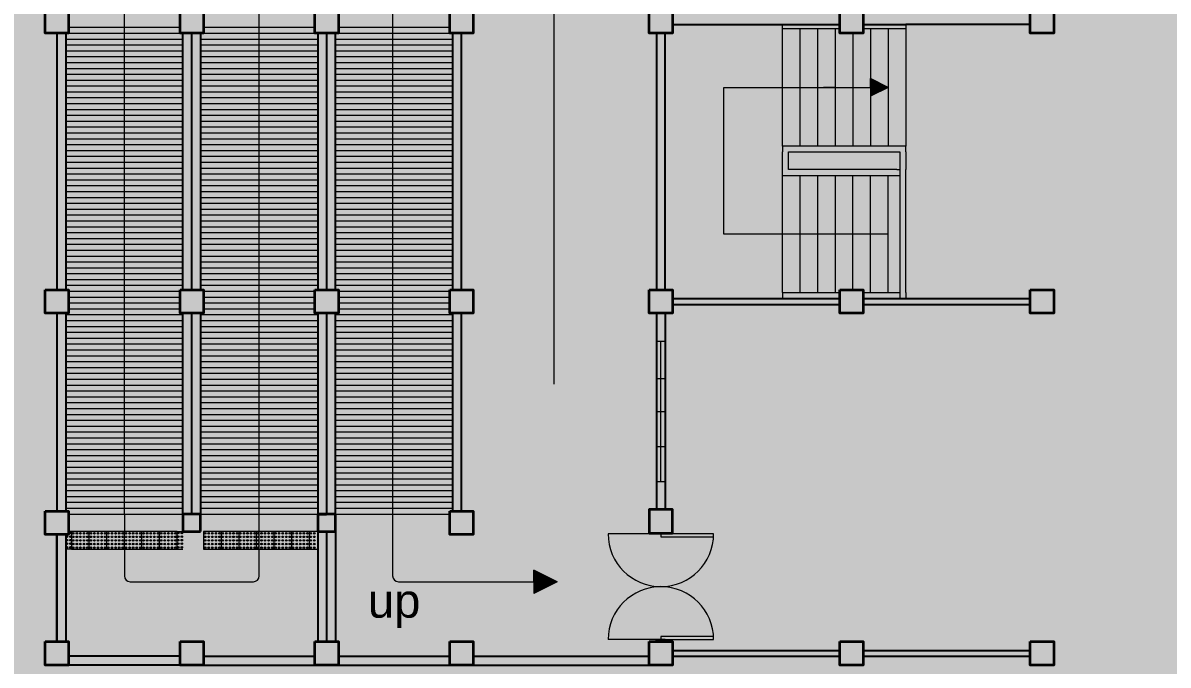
# Model space of a CAD drawing. Header units: millimetres. Extents: x -60 to 576, y -39 to 287.
# Drawn here: x 338.74 to 358.27, y 112.11 to 123.06 of the extents above; entities that cross this region are included whole.
import ezdxf

# ---------------------------------------------------------------- set-up
doc = ezdxf.new("R2010")
doc.units = ezdxf.units.MM
doc.header["$MEASUREMENT"] = 0
doc.layers.add('M-AC-TEXT', color=7, linetype='Continuous')
doc.styles.add('ar-dim-axis', font='romans.shx', dxfattribs={"width": 0.8})
doc.styles.add('OIP FONT', font='GOTHIC.TTF', dxfattribs={"height": 150})
doc.styles.add('SWISSLT175', font='swissl.ttf', dxfattribs={"height": 0.175})
doc.dimstyles.new('ar-dim-axis', dxfattribs={"dimtxt": 350, "dimasz": 250, "dimexe": 75, "dimexo": 75, "dimgap": 200, "dimtad": 1, "dimdec": 0, "dimzin": 12, "dimdsep": 46, "dimtxsty": 'ar-dim-axis', "dimblk": 'ARCHTICK', "dimcen": 120, "dimclrd": 11, "dimclre": 8, "dimclrt": 4, "dimadec": 0, "dimazin": 3, "dimtm": 1, "dimtfac": 1, "dimtdec": 0, "dimtix": 1, "dimtmove": 2, "dimatfit": 3, "dimldrblk": 'ARCHTICK', "dimfxl": 1, "dimtolj": 1, "dimtzin": 0, "dimarcsym": 1})

# ---------------------------------------------------------------- blocks, each defined once
blk = doc.blocks.new('_ARCHTICK')
at = {"color": 0, "linetype": 'ByBlock', "const_width": 0.15}
blk.add_lwpolyline([(-0.5, -0.5), (0.5, 0.5)], dxfattribs=at)

msp = doc.modelspace()

# ---------------------------------------------------------------- linework, layer by layer
at = {"color": 8, "lineweight": 9}
for p, q in [((340.473, 114.688), (340.473, 127.588)), ((342.773, 113.634), (342.773, 127.588)), ((345.048, 127.588), (345.048, 113.634)), ((347.803, 116.901), (347.803, 124.219)), ((339.473, 122.888), (341.473, 122.888)), ((339.523, 122.988), (341.423, 122.988)), ((341.773, 122.888), (343.773, 122.888)), ((341.823, 122.988), (343.723, 122.988)), ((344.073, 122.888), (346.073, 122.888)), ((344.123, 122.988), (346.023, 122.988)), ((339.473, 122.788), (341.473, 122.788)), ((339.473, 122.688), (341.473, 122.688)), ((341.773, 122.788), (343.773, 122.788)), ((341.773, 122.688), (343.773, 122.688)), ((344.073, 122.788), (346.073, 122.788)), ((344.073, 122.688), (346.073, 122.688)), ((339.473, 122.588), (341.473, 122.588)), ((339.473, 122.488), (341.473, 122.488)), ((341.773, 122.588), (343.773, 122.588)), ((341.773, 122.488), (343.773, 122.488)), ((344.073, 122.588), (346.073, 122.588)), ((344.073, 122.488), (346.073, 122.488)), ((339.473, 122.388), (341.473, 122.388)), ((339.473, 122.288), (341.473, 122.288)), ((341.773, 122.388), (343.773, 122.388)), ((341.773, 122.288), (343.773, 122.288)), ((344.073, 122.388), (346.073, 122.388)), ((344.073, 122.288), (346.073, 122.288)), ((339.473, 122.188), (341.473, 122.188)), ((339.473, 122.088), (341.473, 122.088)), ((341.773, 122.188), (343.773, 122.188)), ((341.773, 122.088), (343.773, 122.088)), ((344.073, 122.188), (346.073, 122.188)), ((344.073, 122.088), (346.073, 122.088)), ((339.473, 121.988), (341.473, 121.988)), ((339.473, 121.888), (341.473, 121.888)), ((341.773, 121.988), (343.773, 121.988)), ((341.773, 121.888), (343.773, 121.888)), ((344.073, 121.988), (346.073, 121.988)), ((344.073, 121.888), (346.073, 121.888)), ((339.473, 121.788), (341.473, 121.788)), ((339.473, 121.688), (341.473, 121.688)), ((341.773, 121.788), (343.773, 121.788)), ((341.773, 121.688), (343.773, 121.688)), ((344.073, 121.788), (346.073, 121.788)), ((344.073, 121.688), (346.073, 121.688)), ((339.473, 121.588), (341.473, 121.588)), ((339.473, 121.488), (341.473, 121.488)), ((341.773, 121.588), (343.773, 121.588)), ((341.773, 121.488), (343.773, 121.488)), ((344.073, 121.588), (346.073, 121.588)), ((344.073, 121.488), (346.073, 121.488)), ((339.473, 121.388), (341.473, 121.388)), ((339.473, 121.288), (341.473, 121.288)), ((341.773, 121.388), (343.773, 121.388)), ((341.773, 121.288), (343.773, 121.288)), ((344.073, 121.388), (346.073, 121.388)), ((344.073, 121.288), (346.073, 121.288)), ((339.473, 121.188), (341.473, 121.188)), ((339.473, 121.088), (341.473, 121.088)), ((341.773, 121.188), (343.773, 121.188)), ((341.773, 121.088), (343.773, 121.088)), ((344.073, 121.188), (346.073, 121.188)), ((344.073, 121.088), (346.073, 121.088)), ((339.473, 120.988), (341.473, 120.988)), ((341.773, 120.988), (343.773, 120.988)), ((344.073, 120.988), (346.073, 120.988)), ((339.473, 120.888), (341.473, 120.888)), ((339.473, 120.788), (341.473, 120.788)), ((341.473, 120.838), (341.473, 120.538)), ((341.773, 120.888), (343.773, 120.888)), ((341.773, 120.538), (341.773, 120.838)), ((341.773, 120.788), (343.773, 120.788)), ((343.773, 120.838), (343.773, 120.538)), ((344.073, 120.888), (346.073, 120.888)), ((344.073, 120.538), (344.073, 120.838)), ((344.073, 120.788), (346.073, 120.788)), ((346.073, 120.838), (346.073, 120.538)), ((339.473, 120.688), (341.473, 120.688)), ((339.473, 120.588), (341.473, 120.588)), ((341.773, 120.688), (343.773, 120.688)), ((341.773, 120.588), (343.773, 120.588)), ((344.073, 120.688), (346.073, 120.688)), ((344.073, 120.588), (346.073, 120.588)), ((339.473, 120.488), (341.473, 120.488)), ((339.473, 120.388), (341.473, 120.388)), ((341.773, 120.488), (343.773, 120.488)), ((341.773, 120.388), (343.773, 120.388)), ((344.073, 120.488), (346.073, 120.488)), ((344.073, 120.388), (346.073, 120.388)), ((339.473, 120.288), (341.473, 120.288)), ((339.473, 120.188), (341.473, 120.188)), ((341.773, 120.288), (343.773, 120.288)), ((341.773, 120.188), (343.773, 120.188)), ((344.073, 120.288), (346.073, 120.288)), ((344.073, 120.188), (346.073, 120.188)), ((339.473, 120.088), (341.473, 120.088)), ((339.473, 119.988), (341.473, 119.988)), ((341.773, 120.088), (343.773, 120.088)), ((341.773, 119.988), (343.773, 119.988)), ((344.073, 120.088), (346.073, 120.088)), ((344.073, 119.988), (346.073, 119.988)), ((339.473, 119.888), (341.473, 119.888)), ((339.473, 119.788), (341.473, 119.788)), ((341.773, 119.888), (343.773, 119.888)), ((341.773, 119.788), (343.773, 119.788)), ((344.073, 119.888), (346.073, 119.888)), ((344.073, 119.788), (346.073, 119.788)), ((339.473, 119.688), (341.473, 119.688)), ((339.473, 119.588), (341.473, 119.588)), ((341.773, 119.688), (343.773, 119.688)), ((341.773, 119.588), (343.773, 119.588)), ((344.073, 119.688), (346.073, 119.688)), ((344.073, 119.588), (346.073, 119.588)), ((339.473, 119.488), (341.473, 119.488)), ((339.473, 119.388), (341.473, 119.388)), ((341.773, 119.488), (343.773, 119.488)), ((341.773, 119.388), (343.773, 119.388)), ((344.073, 119.488), (346.073, 119.488)), ((344.073, 119.388), (346.073, 119.388)), ((339.473, 119.288), (341.473, 119.288)), ((339.473, 119.188), (341.473, 119.188)), ((341.773, 119.288), (343.773, 119.288)), ((341.773, 119.188), (343.773, 119.188)), ((344.073, 119.288), (346.073, 119.288)), ((344.073, 119.188), (346.073, 119.188)), ((339.473, 119.088), (341.473, 119.088)), ((339.473, 118.988), (341.473, 118.988)), ((341.773, 119.088), (343.773, 119.088)), ((341.773, 118.988), (343.773, 118.988)), ((344.073, 119.088), (346.073, 119.088)), ((344.073, 118.988), (346.073, 118.988)), ((339.473, 118.888), (341.473, 118.888)), ((339.473, 118.788), (341.473, 118.788)), ((341.773, 118.888), (343.773, 118.888)), ((341.773, 118.788), (343.773, 118.788)), ((344.073, 118.888), (346.073, 118.888)), ((344.073, 118.788), (346.073, 118.788)), ((339.473, 118.688), (341.473, 118.688)), ((339.473, 118.588), (341.473, 118.588)), ((341.773, 118.688), (343.773, 118.688)), ((341.773, 118.588), (343.773, 118.588)), ((344.073, 118.688), (346.073, 118.688)), ((344.073, 118.588), (346.073, 118.588)), ((339.523, 118.488), (341.423, 118.488)), ((339.523, 118.388), (341.423, 118.388)), ((341.823, 118.488), (343.723, 118.488)), ((341.823, 118.388), (343.723, 118.388)), ((344.123, 118.488), (346.023, 118.488)), ((344.123, 118.388), (346.023, 118.388)), ((339.523, 118.288), (341.423, 118.288)), ((339.523, 118.188), (341.423, 118.188)), ((341.823, 118.288), (343.723, 118.288)), ((341.823, 118.188), (343.723, 118.188)), ((344.123, 118.288), (346.023, 118.288)), ((344.123, 118.188), (346.023, 118.188)), ((339.473, 118.088), (341.473, 118.088)), ((339.473, 117.988), (341.473, 117.988)), ((341.773, 118.088), (343.773, 118.088)), ((341.773, 117.988), (343.773, 117.988)), ((344.073, 118.088), (346.073, 118.088)), ((344.073, 117.988), (346.073, 117.988)), ((339.473, 117.888), (341.473, 117.888)), ((339.473, 117.788), (341.473, 117.788)), ((341.773, 117.888), (343.773, 117.888)), ((341.773, 117.788), (343.773, 117.788)), ((344.073, 117.888), (346.073, 117.888)), ((344.073, 117.788), (346.073, 117.788)), ((339.473, 117.688), (341.473, 117.688)), ((339.473, 117.588), (341.473, 117.588)), ((341.773, 117.688), (343.773, 117.688)), ((341.773, 117.588), (343.773, 117.588)), ((344.073, 117.688), (346.073, 117.688)), ((344.073, 117.588), (346.073, 117.588)), ((349.548, 117.638), (349.698, 117.638)), ((349.548, 116.438), (349.548, 117.638)), ((349.623, 115.238), (349.623, 117.638)), ((349.698, 117.638), (349.698, 115.238)), ((339.473, 117.488), (341.473, 117.488)), ((339.473, 117.388), (341.473, 117.388)), ((341.773, 117.488), (343.773, 117.488)), ((341.773, 117.388), (343.773, 117.388)), ((344.073, 117.488), (346.073, 117.488)), ((344.073, 117.388), (346.073, 117.388)), ((339.473, 117.288), (341.473, 117.288)), ((339.473, 117.188), (341.473, 117.188)), ((341.773, 117.288), (343.773, 117.288)), ((341.773, 117.188), (343.773, 117.188)), ((344.073, 117.288), (346.073, 117.288)), ((344.073, 117.188), (346.073, 117.188)), ((339.473, 117.088), (341.473, 117.088)), ((339.473, 116.988), (341.473, 116.988)), ((341.773, 117.088), (343.773, 117.088)), ((341.773, 116.988), (343.773, 116.988)), ((344.073, 117.088), (346.073, 117.088)), ((344.073, 116.988), (346.073, 116.988)), ((349.548, 117), (349.698, 117)), ((339.473, 116.888), (341.473, 116.888)), ((341.773, 116.888), (343.773, 116.888)), ((344.073, 116.888), (346.073, 116.888)), ((339.473, 116.788), (341.473, 116.788)), ((339.473, 116.688), (341.473, 116.688)), ((341.773, 116.788), (343.773, 116.788)), ((341.773, 116.688), (343.773, 116.688)), ((344.073, 116.788), (346.073, 116.788)), ((344.073, 116.688), (346.073, 116.688)), ((339.473, 116.588), (341.473, 116.588)), ((339.473, 116.488), (341.473, 116.488)), ((341.773, 116.588), (343.773, 116.588)), ((341.773, 116.488), (343.773, 116.488)), ((344.073, 116.588), (346.073, 116.588)), ((344.073, 116.488), (346.073, 116.488)), ((349.548, 116.438), (349.548, 115.238)), ((349.548, 116.438), (349.698, 116.438)), ((339.473, 116.388), (341.473, 116.388)), ((339.473, 116.288), (341.473, 116.288)), ((341.773, 116.388), (343.773, 116.388)), ((341.773, 116.288), (343.773, 116.288)), ((344.073, 116.388), (346.073, 116.388)), ((344.073, 116.288), (346.073, 116.288)), ((339.473, 116.188), (341.473, 116.188)), ((339.473, 116.088), (341.473, 116.088)), ((341.773, 116.188), (343.773, 116.188)), ((341.773, 116.088), (343.773, 116.088)), ((344.073, 116.188), (346.073, 116.188)), ((344.073, 116.088), (346.073, 116.088)), ((339.473, 115.988), (341.473, 115.988)), ((339.473, 115.888), (341.473, 115.888)), ((341.773, 115.988), (343.773, 115.988)), ((341.773, 115.888), (343.773, 115.888)), ((344.073, 115.988), (346.073, 115.988)), ((344.073, 115.888), (346.073, 115.888)), ((349.548, 115.838), (349.698, 115.838)), ((339.473, 115.788), (341.473, 115.788)), ((339.473, 115.688), (341.473, 115.688)), ((341.773, 115.788), (343.773, 115.788)), ((341.773, 115.688), (343.773, 115.688)), ((344.073, 115.788), (346.073, 115.788)), ((344.073, 115.688), (346.073, 115.688)), ((339.473, 115.588), (341.473, 115.588)), ((339.473, 115.488), (341.473, 115.488)), ((341.773, 115.588), (343.773, 115.588)), ((341.773, 115.488), (343.773, 115.488)), ((344.073, 115.588), (346.073, 115.588)), ((344.073, 115.488), (346.073, 115.488)), ((339.473, 115.388), (341.473, 115.388)), ((339.473, 115.288), (341.473, 115.288)), ((341.773, 115.388), (343.773, 115.388)), ((341.773, 115.288), (343.773, 115.288)), ((344.073, 115.388), (346.073, 115.388)), ((344.073, 115.288), (346.073, 115.288)), ((349.698, 115.238), (349.548, 115.238)), ((339.473, 115.188), (341.473, 115.188)), ((339.473, 115.088), (341.473, 115.088)), ((341.773, 115.188), (343.773, 115.188)), ((341.773, 115.088), (343.773, 115.088)), ((344.073, 115.188), (346.073, 115.188)), ((344.073, 115.088), (346.073, 115.088)), ((339.473, 114.988), (341.473, 114.988)), ((339.473, 114.888), (341.473, 114.888)), ((341.773, 114.988), (343.773, 114.988)), ((341.773, 114.888), (343.773, 114.888)), ((344.073, 114.988), (346.073, 114.988)), ((344.073, 114.888), (346.073, 114.888)), ((339.473, 114.788), (341.473, 114.788)), ((339.523, 114.688), (341.473, 114.688)), ((340.473, 114.688), (340.473, 114.388)), ((341.773, 114.788), (343.773, 114.788)), ((341.773, 114.688), (343.773, 114.688)), ((344.073, 114.788), (346.073, 114.788)), ((344.073, 114.688), (346.023, 114.688)), ((339.573, 114.388), (339.523, 114.388)), ((339.873, 114.388), (339.573, 114.388)), ((339.573, 114.388), (339.573, 114.088)), ((339.873, 114.088), (339.873, 114.388)), ((340.173, 114.388), (339.873, 114.388)), ((340.173, 114.088), (340.173, 114.388)), ((340.473, 114.388), (340.173, 114.388)), ((340.473, 114.088), (340.473, 114.388)), ((340.773, 114.388), (340.473, 114.388)), ((340.773, 114.088), (340.773, 114.388)), ((341.073, 114.388), (340.773, 114.388)), ((341.073, 114.088), (341.073, 114.388)), ((341.373, 114.388), (341.073, 114.388)), ((341.373, 114.088), (341.373, 114.388)), ((341.373, 114.388), (341.473, 114.388)), ((341.823, 114.388), (341.823, 114.088)), ((342.123, 114.388), (341.823, 114.388)), ((342.123, 114.388), (342.123, 114.088)), ((342.423, 114.388), (342.123, 114.388)), ((342.723, 114.388), (342.423, 114.388)), ((342.423, 114.388), (342.423, 114.088)), ((343.023, 114.388), (342.723, 114.388)), ((342.723, 114.388), (342.723, 114.088)), ((343.323, 114.388), (343.023, 114.388)), ((343.023, 114.388), (343.023, 114.088)), ((343.623, 114.388), (343.323, 114.388)), ((343.323, 114.388), (343.323, 114.088)), ((343.923, 114.388), (343.623, 114.388)), ((343.623, 114.388), (343.623, 114.088)), ((344.073, 114.388), (343.923, 114.388)), ((343.923, 114.388), (343.923, 114.088)), ((339.573, 114.088), (339.473, 114.088)), ((339.573, 114.088), (339.873, 114.088)), ((339.873, 114.088), (340.173, 114.088)), ((340.173, 114.088), (340.473, 114.088)), ((340.473, 114.088), (340.773, 114.088)), ((340.473, 114.088), (340.473, 113.634)), ((340.773, 114.088), (341.073, 114.088)), ((341.073, 114.088), (341.373, 114.088)), ((341.373, 114.088), (341.473, 114.088)), ((341.823, 114.088), (342.123, 114.088)), ((342.123, 114.088), (342.423, 114.088)), ((342.423, 114.088), (342.723, 114.088)), ((342.723, 114.088), (343.023, 114.088)), ((343.023, 114.088), (343.323, 114.088)), ((343.323, 114.088), (343.623, 114.088)), ((343.623, 114.088), (343.773, 114.088)), ((347.456, 113.534), (347.456, 113.734)), ((347.856, 113.534), (347.456, 113.734)), ((347.466, 113.534), (347.466, 113.729)), ((347.476, 113.534), (347.476, 113.724)), ((347.486, 113.719), (347.486, 113.534)), ((347.496, 113.714), (347.496, 113.534)), ((347.506, 113.709), (347.506, 113.534)), ((347.516, 113.704), (347.516, 113.534)), ((347.526, 113.699), (347.526, 113.534)), ((347.536, 113.694), (347.536, 113.534)), ((347.546, 113.689), (347.546, 113.534)), ((347.546, 113.689), (347.546, 113.534)), ((347.556, 113.684), (347.556, 113.534)), ((347.566, 113.679), (347.566, 113.534)), ((347.576, 113.674), (347.576, 113.534)), ((347.586, 113.669), (347.586, 113.534)), ((340.573, 113.534), (342.673, 113.534)), ((345.148, 113.534), (347.456, 113.534)), ((347.456, 113.534), (347.456, 113.334)), ((347.856, 113.534), (347.456, 113.334)), ((347.466, 113.534), (347.466, 113.339)), ((347.476, 113.534), (347.476, 113.344)), ((347.486, 113.534), (347.486, 113.349)), ((347.496, 113.534), (347.496, 113.354)), ((347.506, 113.534), (347.506, 113.359)), ((347.516, 113.534), (347.516, 113.364)), ((347.526, 113.534), (347.526, 113.369)), ((347.536, 113.534), (347.536, 113.374)), ((347.546, 113.534), (347.546, 113.379)), ((347.546, 113.534), (347.546, 113.379)), ((347.556, 113.534), (347.556, 113.384)), ((347.566, 113.534), (347.566, 113.389)), ((347.576, 113.534), (347.576, 113.394)), ((347.586, 113.534), (347.586, 113.399)), ((347.596, 113.664), (347.596, 113.534)), ((347.596, 113.534), (347.596, 113.404)), ((347.606, 113.659), (347.606, 113.534)), ((347.606, 113.534), (347.606, 113.409)), ((347.616, 113.654), (347.616, 113.534)), ((347.616, 113.534), (347.616, 113.414)), ((347.626, 113.649), (347.626, 113.534)), ((347.626, 113.534), (347.626, 113.419)), ((347.636, 113.644), (347.636, 113.534)), ((347.636, 113.534), (347.636, 113.424)), ((347.646, 113.639), (347.646, 113.534)), ((347.646, 113.534), (347.646, 113.429)), ((347.656, 113.634), (347.656, 113.534)), ((347.656, 113.534), (347.656, 113.434)), ((347.666, 113.629), (347.666, 113.534)), ((347.666, 113.534), (347.666, 113.439)), ((347.676, 113.624), (347.676, 113.534)), ((347.676, 113.534), (347.676, 113.444)), ((347.686, 113.619), (347.686, 113.534)), ((347.686, 113.534), (347.686, 113.449)), ((347.696, 113.614), (347.696, 113.534)), ((347.696, 113.534), (347.696, 113.454)), ((347.706, 113.609), (347.706, 113.534)), ((347.706, 113.534), (347.706, 113.459)), ((347.716, 113.604), (347.716, 113.534)), ((347.716, 113.534), (347.716, 113.464)), ((347.726, 113.599), (347.726, 113.534)), ((347.726, 113.534), (347.726, 113.469)), ((347.736, 113.594), (347.736, 113.534)), ((347.736, 113.534), (347.736, 113.474)), ((347.746, 113.589), (347.746, 113.534)), ((347.746, 113.534), (347.746, 113.479)), ((347.756, 113.584), (347.756, 113.534)), ((347.756, 113.534), (347.756, 113.484)), ((347.766, 113.579), (347.766, 113.534)), ((347.766, 113.534), (347.766, 113.489)), ((347.776, 113.574), (347.776, 113.534)), ((347.776, 113.534), (347.776, 113.494)), ((347.786, 113.569), (347.786, 113.534)), ((347.786, 113.534), (347.786, 113.499)), ((347.796, 113.564), (347.796, 113.534)), ((347.796, 113.534), (347.796, 113.504)), ((347.806, 113.559), (347.806, 113.534)), ((347.806, 113.534), (347.806, 113.509)), ((347.816, 113.554), (347.816, 113.534)), ((347.816, 113.534), (347.816, 113.514)), ((347.826, 113.549), (347.826, 113.534)), ((347.826, 113.534), (347.826, 113.519)), ((347.836, 113.544), (347.836, 113.534)), ((347.836, 113.534), (347.836, 113.524)), ((347.846, 113.539), (347.846, 113.534)), ((347.846, 113.534), (347.846, 113.529))]:
    msp.add_line(p, q, dxfattribs=at)
at = {"color": 8, "lineweight": 25}
for p, q in [((339.323, 122.888), (339.323, 118.513)), ((339.473, 122.888), (339.473, 118.513)), ((341.473, 118.513), (341.473, 122.888)), ((341.623, 118.513), (341.623, 122.888)), ((341.773, 122.888), (341.773, 118.513)), ((343.773, 122.888), (343.773, 118.513)), ((343.923, 122.888), (343.923, 118.513)), ((344.073, 118.513), (344.073, 122.888)), ((346.073, 118.513), (346.073, 122.888)), ((346.223, 118.513), (346.223, 122.888)), ((339.323, 118.113), (339.323, 114.738)), ((339.473, 118.113), (339.473, 114.738)), ((341.473, 114.688), (341.473, 118.113)), ((341.623, 114.688), (341.623, 118.113)), ((341.773, 118.113), (341.773, 114.688)), ((343.773, 118.113), (343.773, 114.688)), ((343.923, 118.113), (343.923, 114.688)), ((344.073, 114.688), (344.073, 118.113)), ((346.073, 114.738), (346.073, 118.113)), ((346.223, 114.738), (346.223, 118.113)), ((343.773, 114.688), (343.773, 112.513)), ((344.073, 114.688), (344.073, 112.513)), ((349.698, 114.763), (349.548, 114.763)), ((339.323, 112.513), (339.323, 114.338)), ((339.323, 114.338), (339.323, 112.513)), ((339.473, 114.338), (339.473, 112.513)), ((343.923, 114.388), (343.923, 112.513)), ((349.548, 114.363), (349.548, 114.35)), ((349.698, 114.35), (349.548, 114.35)), ((349.698, 114.363), (349.698, 114.35)), ((349.548, 112.55), (349.698, 112.55)), ((349.548, 112.513), (349.548, 112.55)), ((349.698, 112.513), (349.698, 112.55)), ((341.423, 112.263), (339.523, 112.263)), ((341.423, 112.113), (339.523, 112.113)), ((341.823, 112.263), (343.723, 112.263)), ((341.823, 112.113), (346.023, 112.113)), ((344.123, 112.263), (346.023, 112.263)), ((346.423, 112.263), (349.423, 112.263)), ((346.423, 112.113), (349.423, 112.113))]:
    msp.add_line(p, q, dxfattribs=at)
at = {"color": 8, "linetype": 'ByBlock', "lineweight": 25}
for p, q in [((349.548, 122.888), (349.548, 118.513)), ((349.698, 120.963), (349.698, 122.888)), ((349.823, 123.038), (352.673, 123.038)), ((353.073, 123.038), (353.798, 123.038)), ((355.923, 123.038), (353.798, 123.038)), ((349.698, 120.863), (349.698, 120.963)), ((349.698, 120.563), (349.698, 120.863)), ((349.698, 120.463), (349.698, 120.563)), ((349.698, 118.513), (349.698, 120.463)), ((349.823, 118.363), (352.673, 118.363)), ((353.073, 118.363), (355.923, 118.363)), ((349.823, 118.263), (352.673, 118.263)), ((353.073, 118.263), (355.923, 118.263)), ((349.548, 118.113), (349.548, 114.763)), ((349.698, 118.113), (349.698, 114.763)), ((349.548, 114.363), (349.548, 114.35)), ((349.698, 114.363), (349.698, 114.35)), ((349.548, 113.453), (349.548, 113.447)), ((349.698, 113.453), (349.698, 113.447)), ((349.548, 112.55), (349.548, 112.538)), ((349.698, 112.55), (349.698, 112.538)), ((349.823, 112.363), (352.673, 112.363)), ((353.073, 112.363), (355.923, 112.363)), ((349.823, 112.263), (352.673, 112.263)), ((353.073, 112.263), (355.923, 112.263))]:
    msp.add_line(p, q, dxfattribs=at)
at = {"color": 8, "linetype": 'ByBlock', "lineweight": 9}
for p, q in [((351.698, 122.963), (351.698, 123.038)), ((351.698, 120.963), (351.698, 122.963)), ((352.673, 122.963), (351.698, 122.963)), ((351.998, 120.963), (351.998, 122.963)), ((352.298, 120.963), (352.298, 122.963)), ((352.598, 120.963), (352.598, 122.963)), ((352.898, 122.888), (352.898, 120.963)), ((353.798, 122.963), (353.073, 122.963)), ((353.198, 122.963), (353.198, 120.963)), ((353.498, 122.963), (353.498, 120.963)), ((353.798, 123.038), (353.798, 122.963)), ((353.798, 122.963), (353.798, 120.963)), ((353.198, 121.963), (353.198, 122.113)), ((353.498, 121.963), (353.198, 122.113)), ((353.208, 121.963), (353.208, 122.108)), ((353.218, 121.963), (353.218, 122.103)), ((353.228, 121.963), (353.228, 122.098)), ((353.238, 121.963), (353.238, 122.093)), ((353.248, 121.963), (353.248, 122.088)), ((353.258, 121.963), (353.258, 122.083)), ((353.268, 121.963), (353.268, 122.078)), ((353.278, 121.963), (353.278, 122.073)), ((353.288, 121.963), (353.288, 122.068)), ((350.698, 119.463), (350.698, 121.963)), ((350.698, 121.963), (353.198, 121.963)), ((352.598, 121.963), (352.398, 121.963)), ((352.598, 121.963), (352.798, 121.963)), ((353.198, 121.963), (353.498, 121.963)), ((353.198, 121.963), (353.198, 121.813)), ((353.498, 121.963), (353.198, 121.813)), ((353.208, 121.963), (353.208, 121.818)), ((353.218, 121.963), (353.218, 121.823)), ((353.228, 121.963), (353.228, 121.828)), ((353.238, 121.963), (353.238, 121.833)), ((353.248, 121.963), (353.248, 121.838)), ((353.258, 121.963), (353.258, 121.843)), ((353.268, 121.963), (353.268, 121.848)), ((353.278, 121.963), (353.278, 121.853)), ((353.288, 121.963), (353.288, 121.858)), ((353.298, 121.963), (353.298, 122.063)), ((353.298, 121.963), (353.298, 121.863)), ((353.308, 121.963), (353.308, 122.058)), ((353.308, 121.963), (353.308, 121.868)), ((353.318, 121.963), (353.318, 122.053)), ((353.318, 121.963), (353.318, 121.873)), ((353.328, 121.963), (353.328, 122.048)), ((353.328, 121.963), (353.328, 121.878)), ((353.338, 121.963), (353.338, 122.043)), ((353.338, 121.963), (353.338, 121.883)), ((353.348, 121.963), (353.348, 122.038)), ((353.348, 121.963), (353.348, 121.888)), ((353.358, 121.963), (353.358, 122.033)), ((353.358, 121.963), (353.358, 121.893)), ((353.368, 121.963), (353.368, 122.028)), ((353.368, 121.963), (353.368, 121.898)), ((353.378, 121.963), (353.378, 122.023)), ((353.378, 121.963), (353.378, 121.903)), ((353.388, 121.963), (353.388, 122.018)), ((353.388, 121.963), (353.388, 121.908)), ((353.398, 121.963), (353.398, 122.013)), ((353.398, 121.963), (353.398, 121.913)), ((353.408, 121.963), (353.408, 122.008)), ((353.408, 121.963), (353.408, 121.918)), ((353.418, 121.963), (353.418, 122.003)), ((353.418, 121.963), (353.418, 121.923)), ((353.428, 121.963), (353.428, 121.998)), ((353.428, 121.963), (353.428, 121.928)), ((353.438, 121.963), (353.438, 121.993)), ((353.438, 121.963), (353.438, 121.933)), ((353.448, 121.963), (353.448, 121.988)), ((353.448, 121.963), (353.448, 121.938)), ((353.458, 121.963), (353.458, 121.983)), ((353.458, 121.963), (353.458, 121.943)), ((353.468, 121.963), (353.468, 121.978)), ((353.468, 121.963), (353.468, 121.948)), ((353.478, 121.963), (353.478, 121.973)), ((353.478, 121.963), (353.478, 121.953)), ((353.488, 121.963), (353.488, 121.968)), ((353.488, 121.963), (353.488, 121.958)), ((353.798, 120.963), (351.698, 120.963)), ((351.698, 120.963), (351.698, 120.863)), ((353.798, 120.863), (353.798, 120.963)), ((351.698, 120.563), (351.698, 120.863)), ((351.798, 120.563), (351.798, 120.863)), ((351.798, 120.863), (353.648, 120.863)), ((353.648, 120.863), (353.698, 120.863)), ((353.698, 120.863), (353.698, 120.563)), ((353.798, 120.863), (353.798, 120.563)), ((351.698, 118.463), (351.698, 120.563)), ((353.648, 120.563), (351.798, 120.563)), ((353.648, 120.563), (353.698, 120.563)), ((353.698, 120.563), (353.698, 118.363)), ((353.798, 120.463), (353.798, 120.563)), ((351.698, 120.463), (353.698, 120.463)), ((351.998, 118.463), (351.998, 120.463)), ((352.298, 118.463), (352.298, 120.463)), ((352.598, 118.463), (352.598, 120.463)), ((352.898, 118.513), (352.898, 120.463)), ((353.198, 118.463), (353.198, 120.463)), ((353.498, 118.463), (353.498, 120.463)), ((353.798, 118.463), (353.798, 120.463)), ((351.698, 119.463), (350.698, 119.463)), ((353.498, 119.463), (351.698, 119.463)), ((351.698, 118.463), (351.698, 118.363)), ((351.698, 118.463), (352.673, 118.463)), ((353.073, 118.463), (353.698, 118.463)), ((353.798, 118.463), (353.798, 118.363))]:
    msp.add_line(p, q, dxfattribs=at)
at = {"color": 8, "lineweight": 35}
for p, q in [((341.473, 114.688), (341.473, 114.388)), ((341.773, 114.688), (341.473, 114.688)), ((341.473, 114.688), (341.473, 114.388)), ((341.773, 114.388), (341.773, 114.688)), ((341.773, 114.388), (341.773, 114.688)), ((343.773, 114.688), (343.923, 114.688)), ((343.773, 114.688), (343.773, 114.388)), ((344.073, 114.688), (343.773, 114.688)), ((343.773, 114.688), (343.773, 114.388)), ((344.073, 114.388), (344.073, 114.688)), ((344.073, 114.388), (344.073, 114.688)), ((341.473, 114.388), (341.773, 114.388)), ((343.773, 114.388), (344.073, 114.388)), ((343.773, 114.388), (344.073, 114.388))]:
    msp.add_line(p, q, dxfattribs=at)
at = {"color": 8, "lineweight": 13}
for p, q in [((349.623, 114.35), (348.723, 114.35)), ((350.523, 114.35), (349.623, 114.35)), ((349.623, 114.35), (349.623, 114.3)), ((349.623, 114.3), (350.523, 114.3)), ((350.523, 114.3), (350.523, 114.35)), ((349.623, 112.55), (348.723, 112.55)), ((350.523, 112.6), (349.623, 112.6)), ((349.623, 112.6), (349.623, 112.55)), ((349.623, 112.55), (350.523, 112.55)), ((350.523, 112.55), (350.523, 112.6))]:
    msp.add_line(p, q, dxfattribs=at)
at = {"color": 8, "lineweight": 35}
for points in [[(339.123, 123.288), (339.523, 123.288), (339.523, 122.888), (339.123, 122.888)], [(341.423, 123.288), (341.823, 123.288), (341.823, 122.888), (341.423, 122.888)], [(343.723, 123.288), (344.123, 123.288), (344.123, 122.888), (343.723, 122.888)], [(346.023, 123.288), (346.423, 123.288), (346.423, 122.888), (346.023, 122.888)], [(339.123, 118.513), (339.523, 118.513), (339.523, 118.113), (339.123, 118.113)], [(341.423, 118.513), (341.823, 118.513), (341.823, 118.113), (341.423, 118.113)], [(343.723, 118.513), (344.123, 118.513), (344.123, 118.113), (343.723, 118.113)], [(346.023, 118.513), (346.423, 118.513), (346.423, 118.113), (346.023, 118.113)], [(339.123, 114.738), (339.523, 114.738), (339.523, 114.338), (339.123, 114.338)], [(346.023, 114.738), (346.423, 114.738), (346.423, 114.338), (346.023, 114.338)], [(349.423, 114.363), (349.823, 114.363), (349.823, 114.763), (349.423, 114.763)], [(339.123, 112.513), (339.523, 112.513), (339.523, 112.113), (339.123, 112.113)], [(341.423, 112.513), (341.823, 112.513), (341.823, 112.113), (341.423, 112.113)], [(343.723, 112.513), (344.123, 112.513), (344.123, 112.113), (343.723, 112.113)], [(346.023, 112.513), (346.423, 112.513), (346.423, 112.113), (346.023, 112.113)]]:
    msp.add_lwpolyline(points, close=True, dxfattribs=at)
at = {"color": 8, "linetype": 'ByBlock', "lineweight": 35}
for points in [[(349.423, 123.288), (349.823, 123.288), (349.823, 122.888), (349.423, 122.888)], [(352.673, 123.288), (353.073, 123.288), (353.073, 122.888), (352.673, 122.888)], [(355.923, 123.288), (356.323, 123.288), (356.323, 122.888), (355.923, 122.888)], [(349.423, 118.513), (349.823, 118.513), (349.823, 118.113), (349.423, 118.113)], [(352.673, 118.513), (353.073, 118.513), (353.073, 118.113), (352.673, 118.113)], [(355.923, 118.513), (356.323, 118.513), (356.323, 118.113), (355.923, 118.113)], [(349.423, 112.513), (349.823, 112.513), (349.823, 112.113), (349.423, 112.113)], [(352.673, 112.513), (353.073, 112.513), (353.073, 112.113), (352.673, 112.113)], [(355.923, 112.513), (356.323, 112.513), (356.323, 112.113), (355.923, 112.113)]]:
    msp.add_lwpolyline(points, close=True, dxfattribs=at)
at = {"color": 8, "lineweight": 9}
for points in [[(349.548, 115.238), (349.548, 117.638), (349.698, 117.638), (349.698, 115.238)], [(349.548, 117.638), (349.698, 117.638), (349.698, 115.238), (349.548, 115.238)]]:
    msp.add_lwpolyline(points, close=True, dxfattribs=at)
for centre, radius in [((339.492, 114.304), 0.013), ((339.492, 114.243), 0.013), ((339.492, 114.304), 0.009), ((339.553, 114.365), 0.013), ((339.553, 114.304), 0.013), ((339.553, 114.243), 0.013), ((339.553, 114.365), 0.009), ((339.553, 114.304), 0.009), ((339.601, 114.36), 0.013), ((339.601, 114.299), 0.013), ((339.601, 114.36), 0.009), ((339.601, 114.299), 0.009), ((339.662, 114.36), 0.013), ((339.662, 114.299), 0.013), ((339.662, 114.36), 0.009), ((339.662, 114.299), 0.009), ((339.723, 114.36), 0.013), ((339.723, 114.299), 0.013), ((339.723, 114.36), 0.009), ((339.723, 114.299), 0.009), ((339.784, 114.36), 0.013), ((339.784, 114.299), 0.013), ((339.784, 114.36), 0.009), ((339.784, 114.299), 0.009), ((339.845, 114.36), 0.013), ((339.845, 114.299), 0.013), ((339.845, 114.36), 0.009), ((339.845, 114.299), 0.009), ((339.901, 114.36), 0.013), ((339.901, 114.299), 0.013), ((339.901, 114.36), 0.009), ((339.901, 114.299), 0.009), ((339.962, 114.36), 0.013), ((339.962, 114.299), 0.013), ((339.962, 114.36), 0.009), ((339.962, 114.299), 0.009), ((340.023, 114.36), 0.013), ((340.023, 114.299), 0.013), ((340.023, 114.36), 0.009), ((340.023, 114.299), 0.009), ((340.084, 114.36), 0.013), ((340.084, 114.299), 0.013), ((340.084, 114.36), 0.009), ((340.084, 114.299), 0.009), ((340.145, 114.36), 0.013), ((340.145, 114.299), 0.013), ((340.145, 114.36), 0.009), ((340.145, 114.299), 0.009), ((340.201, 114.36), 0.013), ((340.201, 114.299), 0.013), ((340.201, 114.36), 0.009), ((340.201, 114.299), 0.009), ((340.262, 114.36), 0.013), ((340.262, 114.299), 0.013), ((340.262, 114.36), 0.009), ((340.262, 114.299), 0.009), ((340.323, 114.36), 0.013), ((340.323, 114.299), 0.013), ((340.323, 114.36), 0.009), ((340.323, 114.299), 0.009), ((340.384, 114.36), 0.013), ((340.384, 114.299), 0.013), ((340.384, 114.36), 0.009), ((340.384, 114.299), 0.009), ((340.445, 114.36), 0.013), ((340.445, 114.299), 0.013), ((340.445, 114.36), 0.009), ((340.445, 114.299), 0.009), ((340.501, 114.36), 0.013), ((340.501, 114.299), 0.013), ((340.501, 114.36), 0.009), ((340.501, 114.299), 0.009), ((340.562, 114.36), 0.013), ((340.562, 114.299), 0.013), ((340.562, 114.36), 0.009), ((340.562, 114.299), 0.009), ((340.623, 114.36), 0.013), ((340.623, 114.299), 0.013), ((340.623, 114.36), 0.009), ((340.623, 114.299), 0.009), ((340.684, 114.36), 0.013), ((340.684, 114.299), 0.013), ((340.684, 114.36), 0.009), ((340.684, 114.299), 0.009), ((340.745, 114.36), 0.013), ((340.745, 114.299), 0.013), ((340.745, 114.36), 0.009), ((340.745, 114.299), 0.009), ((340.801, 114.36), 0.013), ((340.801, 114.299), 0.013), ((340.801, 114.36), 0.009), ((340.801, 114.299), 0.009), ((340.862, 114.36), 0.013), ((340.862, 114.299), 0.013), ((340.862, 114.36), 0.009), ((340.862, 114.299), 0.009), ((340.923, 114.36), 0.013), ((340.923, 114.299), 0.013), ((340.923, 114.36), 0.009), ((340.923, 114.299), 0.009), ((340.984, 114.36), 0.013), ((340.984, 114.299), 0.013), ((340.984, 114.36), 0.009), ((340.984, 114.299), 0.009), ((341.045, 114.36), 0.013), ((341.045, 114.299), 0.013), ((341.045, 114.36), 0.009), ((341.045, 114.299), 0.009), ((341.101, 114.36), 0.013), ((341.101, 114.299), 0.013), ((341.101, 114.36), 0.009), ((341.101, 114.299), 0.009), ((341.162, 114.36), 0.013), ((341.162, 114.299), 0.013), ((341.162, 114.36), 0.009), ((341.162, 114.299), 0.009), ((341.223, 114.36), 0.013), ((341.223, 114.299), 0.013), ((341.223, 114.36), 0.009), ((341.223, 114.299), 0.009), ((341.284, 114.36), 0.013), ((341.284, 114.299), 0.013), ((341.284, 114.36), 0.009), ((341.284, 114.299), 0.009), ((341.345, 114.36), 0.013), ((341.345, 114.299), 0.013), ((341.345, 114.36), 0.009), ((341.345, 114.299), 0.009), ((341.392, 114.365), 0.013), ((341.392, 114.304), 0.013), ((341.392, 114.243), 0.013), ((341.392, 114.365), 0.009), ((341.392, 114.304), 0.009), ((341.453, 114.365), 0.013), ((341.453, 114.304), 0.013), ((341.453, 114.243), 0.013), ((341.453, 114.365), 0.009), ((341.453, 114.304), 0.009), ((341.851, 114.36), 0.013), ((341.851, 114.299), 0.013), ((341.851, 114.36), 0.009), ((341.851, 114.299), 0.009), ((341.912, 114.36), 0.013), ((341.912, 114.299), 0.013), ((341.912, 114.36), 0.009), ((341.912, 114.299), 0.009), ((341.973, 114.36), 0.013), ((341.973, 114.299), 0.013), ((341.973, 114.36), 0.009), ((341.973, 114.299), 0.009), ((342.034, 114.36), 0.013), ((342.034, 114.299), 0.013), ((342.034, 114.36), 0.009), ((342.034, 114.299), 0.009), ((342.095, 114.36), 0.013), ((342.095, 114.299), 0.013), ((342.095, 114.36), 0.009), ((342.095, 114.299), 0.009), ((342.151, 114.36), 0.013), ((342.151, 114.299), 0.013), ((342.151, 114.36), 0.009), ((342.151, 114.299), 0.009), ((342.212, 114.36), 0.013), ((342.212, 114.299), 0.013), ((342.212, 114.36), 0.009), ((342.212, 114.299), 0.009), ((342.273, 114.36), 0.013), ((342.273, 114.299), 0.013), ((342.273, 114.36), 0.009), ((342.273, 114.299), 0.009), ((342.334, 114.36), 0.013), ((342.334, 114.299), 0.013), ((342.334, 114.36), 0.009), ((342.334, 114.299), 0.009), ((342.395, 114.36), 0.013), ((342.395, 114.299), 0.013), ((342.395, 114.36), 0.009), ((342.395, 114.299), 0.009), ((342.451, 114.36), 0.013), ((342.451, 114.299), 0.013), ((342.451, 114.36), 0.009), ((342.451, 114.299), 0.009), ((342.512, 114.36), 0.013), ((342.512, 114.299), 0.013), ((342.512, 114.36), 0.009), ((342.512, 114.299), 0.009), ((342.573, 114.36), 0.013), ((342.573, 114.299), 0.013), ((342.573, 114.36), 0.009), ((342.573, 114.299), 0.009), ((342.634, 114.36), 0.013), ((342.634, 114.299), 0.013), ((342.634, 114.36), 0.009), ((342.634, 114.299), 0.009), ((342.695, 114.36), 0.013), ((342.695, 114.299), 0.013), ((342.695, 114.36), 0.009), ((342.695, 114.299), 0.009), ((342.751, 114.36), 0.013), ((342.751, 114.299), 0.013), ((342.751, 114.36), 0.009), ((342.751, 114.299), 0.009), ((342.812, 114.36), 0.013), ((342.812, 114.299), 0.013), ((342.812, 114.36), 0.009), ((342.812, 114.299), 0.009), ((342.873, 114.36), 0.013), ((342.873, 114.299), 0.013), ((342.873, 114.36), 0.009), ((342.873, 114.299), 0.009), ((342.934, 114.36), 0.013), ((342.934, 114.299), 0.013), ((342.934, 114.36), 0.009), ((342.934, 114.299), 0.009), ((342.995, 114.36), 0.013), ((342.995, 114.299), 0.013), ((342.995, 114.36), 0.009), ((342.995, 114.299), 0.009), ((343.051, 114.36), 0.013), ((343.051, 114.299), 0.013), ((343.051, 114.36), 0.009), ((343.051, 114.299), 0.009), ((343.112, 114.36), 0.013), ((343.112, 114.299), 0.013), ((343.112, 114.36), 0.009), ((343.112, 114.299), 0.009), ((343.173, 114.36), 0.013), ((343.173, 114.299), 0.013), ((343.173, 114.36), 0.009), ((343.173, 114.299), 0.009), ((343.234, 114.36), 0.013), ((343.234, 114.299), 0.013), ((343.234, 114.36), 0.009), ((343.234, 114.299), 0.009), ((343.295, 114.36), 0.013), ((343.295, 114.299), 0.013), ((343.295, 114.36), 0.009), ((343.295, 114.299), 0.009), ((343.351, 114.36), 0.013), ((343.351, 114.299), 0.013), ((343.351, 114.36), 0.009), ((343.351, 114.299), 0.009), ((343.412, 114.36), 0.013), ((343.412, 114.299), 0.013), ((343.412, 114.36), 0.009), ((343.412, 114.299), 0.009), ((343.473, 114.36), 0.013), ((343.473, 114.299), 0.013), ((343.473, 114.36), 0.009), ((343.473, 114.299), 0.009), ((343.534, 114.36), 0.013), ((343.534, 114.299), 0.013), ((343.534, 114.36), 0.009), ((343.534, 114.299), 0.009), ((343.595, 114.36), 0.013), ((343.595, 114.299), 0.013), ((343.595, 114.36), 0.009), ((343.595, 114.299), 0.009), ((343.651, 114.36), 0.013), ((343.651, 114.299), 0.013), ((343.651, 114.36), 0.009), ((343.651, 114.299), 0.009), ((343.712, 114.36), 0.013), ((343.712, 114.299), 0.013), ((343.712, 114.36), 0.009), ((343.712, 114.299), 0.009), ((339.492, 114.182), 0.013), ((339.492, 114.121), 0.013), ((339.492, 114.243), 0.009), ((339.492, 114.182), 0.009), ((339.492, 114.121), 0.009), ((339.553, 114.182), 0.013), ((339.553, 114.121), 0.013), ((339.553, 114.243), 0.009), ((339.553, 114.182), 0.009), ((339.553, 114.121), 0.009), ((339.601, 114.238), 0.013), ((339.601, 114.177), 0.013), ((339.601, 114.116), 0.013), ((339.601, 114.238), 0.009), ((339.601, 114.177), 0.009), ((339.601, 114.116), 0.009), ((339.662, 114.238), 0.013), ((339.662, 114.177), 0.013), ((339.662, 114.116), 0.013), ((339.662, 114.238), 0.009), ((339.662, 114.177), 0.009), ((339.662, 114.116), 0.009), ((339.723, 114.238), 0.013), ((339.723, 114.177), 0.013), ((339.723, 114.116), 0.013), ((339.723, 114.238), 0.009), ((339.723, 114.177), 0.009), ((339.723, 114.116), 0.009), ((339.784, 114.238), 0.013), ((339.784, 114.177), 0.013), ((339.784, 114.116), 0.013), ((339.784, 114.238), 0.009), ((339.784, 114.177), 0.009), ((339.784, 114.116), 0.009), ((339.845, 114.238), 0.013), ((339.845, 114.177), 0.013), ((339.845, 114.116), 0.013), ((339.845, 114.238), 0.009), ((339.845, 114.177), 0.009), ((339.845, 114.116), 0.009), ((339.901, 114.238), 0.013), ((339.901, 114.177), 0.013), ((339.901, 114.116), 0.013), ((339.901, 114.238), 0.009), ((339.901, 114.177), 0.009), ((339.901, 114.116), 0.009), ((339.962, 114.238), 0.013), ((339.962, 114.177), 0.013), ((339.962, 114.116), 0.013), ((339.962, 114.238), 0.009), ((339.962, 114.177), 0.009), ((339.962, 114.116), 0.009), ((340.023, 114.238), 0.013), ((340.023, 114.177), 0.013), ((340.023, 114.116), 0.013), ((340.023, 114.238), 0.009), ((340.023, 114.177), 0.009), ((340.023, 114.116), 0.009), ((340.084, 114.238), 0.013), ((340.084, 114.177), 0.013), ((340.084, 114.116), 0.013), ((340.084, 114.238), 0.009), ((340.084, 114.177), 0.009), ((340.084, 114.116), 0.009), ((340.145, 114.238), 0.013), ((340.145, 114.177), 0.013), ((340.145, 114.116), 0.013), ((340.145, 114.238), 0.009), ((340.145, 114.177), 0.009), ((340.145, 114.116), 0.009), ((340.201, 114.238), 0.013), ((340.201, 114.177), 0.013), ((340.201, 114.116), 0.013), ((340.201, 114.238), 0.009), ((340.201, 114.177), 0.009), ((340.201, 114.116), 0.009), ((340.262, 114.238), 0.013), ((340.262, 114.177), 0.013), ((340.262, 114.116), 0.013), ((340.262, 114.238), 0.009), ((340.262, 114.177), 0.009), ((340.262, 114.116), 0.009), ((340.323, 114.238), 0.013), ((340.323, 114.177), 0.013), ((340.323, 114.116), 0.013), ((340.323, 114.238), 0.009), ((340.323, 114.177), 0.009), ((340.323, 114.116), 0.009), ((340.384, 114.238), 0.013), ((340.384, 114.177), 0.013), ((340.384, 114.116), 0.013), ((340.384, 114.238), 0.009), ((340.384, 114.177), 0.009), ((340.384, 114.116), 0.009), ((340.445, 114.238), 0.013), ((340.445, 114.177), 0.013), ((340.445, 114.116), 0.013), ((340.445, 114.238), 0.009), ((340.445, 114.177), 0.009), ((340.445, 114.116), 0.009), ((340.501, 114.238), 0.013), ((340.501, 114.177), 0.013), ((340.501, 114.116), 0.013), ((340.501, 114.238), 0.009), ((340.501, 114.177), 0.009), ((340.501, 114.116), 0.009), ((340.562, 114.238), 0.013), ((340.562, 114.177), 0.013), ((340.562, 114.116), 0.013), ((340.562, 114.238), 0.009), ((340.562, 114.177), 0.009), ((340.562, 114.116), 0.009), ((340.623, 114.238), 0.013), ((340.623, 114.177), 0.013), ((340.623, 114.116), 0.013), ((340.623, 114.238), 0.009), ((340.623, 114.177), 0.009), ((340.623, 114.116), 0.009), ((340.684, 114.238), 0.013), ((340.684, 114.177), 0.013), ((340.684, 114.116), 0.013), ((340.684, 114.238), 0.009), ((340.684, 114.177), 0.009), ((340.684, 114.116), 0.009), ((340.745, 114.238), 0.013), ((340.745, 114.177), 0.013), ((340.745, 114.116), 0.013), ((340.745, 114.238), 0.009), ((340.745, 114.177), 0.009), ((340.745, 114.116), 0.009), ((340.801, 114.238), 0.013), ((340.801, 114.177), 0.013), ((340.801, 114.116), 0.013), ((340.801, 114.238), 0.009), ((340.801, 114.177), 0.009), ((340.801, 114.116), 0.009), ((340.862, 114.238), 0.013), ((340.862, 114.177), 0.013), ((340.862, 114.116), 0.013), ((340.862, 114.238), 0.009), ((340.862, 114.177), 0.009), ((340.862, 114.116), 0.009), ((340.923, 114.238), 0.013), ((340.923, 114.177), 0.013), ((340.923, 114.116), 0.013), ((340.923, 114.238), 0.009), ((340.923, 114.177), 0.009), ((340.923, 114.116), 0.009), ((340.984, 114.238), 0.013), ((340.984, 114.177), 0.013), ((340.984, 114.116), 0.013), ((340.984, 114.238), 0.009), ((340.984, 114.177), 0.009), ((340.984, 114.116), 0.009), ((341.045, 114.238), 0.013), ((341.045, 114.177), 0.013), ((341.045, 114.116), 0.013), ((341.045, 114.238), 0.009), ((341.045, 114.177), 0.009), ((341.045, 114.116), 0.009), ((341.101, 114.238), 0.013), ((341.101, 114.177), 0.013), ((341.101, 114.116), 0.013), ((341.101, 114.238), 0.009), ((341.101, 114.177), 0.009), ((341.101, 114.116), 0.009), ((341.162, 114.238), 0.013), ((341.162, 114.177), 0.013), ((341.162, 114.116), 0.013), ((341.162, 114.238), 0.009), ((341.162, 114.177), 0.009), ((341.162, 114.116), 0.009), ((341.223, 114.238), 0.013), ((341.223, 114.177), 0.013), ((341.223, 114.116), 0.013), ((341.223, 114.238), 0.009), ((341.223, 114.177), 0.009), ((341.223, 114.116), 0.009), ((341.284, 114.238), 0.013), ((341.284, 114.177), 0.013), ((341.284, 114.116), 0.013), ((341.284, 114.238), 0.009), ((341.284, 114.177), 0.009), ((341.284, 114.116), 0.009), ((341.345, 114.238), 0.013), ((341.345, 114.177), 0.013), ((341.345, 114.116), 0.013), ((341.345, 114.238), 0.009), ((341.345, 114.177), 0.009), ((341.345, 114.116), 0.009), ((341.392, 114.182), 0.013), ((341.392, 114.121), 0.013), ((341.392, 114.243), 0.009), ((341.392, 114.182), 0.009), ((341.392, 114.121), 0.009), ((341.453, 114.182), 0.013), ((341.453, 114.121), 0.013), ((341.453, 114.243), 0.009), ((341.453, 114.182), 0.009), ((341.453, 114.121), 0.009), ((341.851, 114.238), 0.013), ((341.851, 114.177), 0.013), ((341.851, 114.116), 0.013), ((341.851, 114.238), 0.009), ((341.851, 114.177), 0.009), ((341.851, 114.116), 0.009), ((341.912, 114.238), 0.013), ((341.912, 114.177), 0.013), ((341.912, 114.116), 0.013), ((341.912, 114.238), 0.009), ((341.912, 114.177), 0.009), ((341.912, 114.116), 0.009), ((341.973, 114.238), 0.013), ((341.973, 114.177), 0.013), ((341.973, 114.116), 0.013), ((341.973, 114.238), 0.009), ((341.973, 114.177), 0.009), ((341.973, 114.116), 0.009), ((342.034, 114.238), 0.013), ((342.034, 114.177), 0.013), ((342.034, 114.116), 0.013), ((342.034, 114.238), 0.009), ((342.034, 114.177), 0.009), ((342.034, 114.116), 0.009), ((342.095, 114.238), 0.013), ((342.095, 114.177), 0.013), ((342.095, 114.116), 0.013), ((342.095, 114.238), 0.009), ((342.095, 114.177), 0.009), ((342.095, 114.116), 0.009), ((342.151, 114.238), 0.013), ((342.151, 114.177), 0.013), ((342.151, 114.116), 0.013), ((342.151, 114.238), 0.009), ((342.151, 114.177), 0.009), ((342.151, 114.116), 0.009), ((342.212, 114.238), 0.013), ((342.212, 114.177), 0.013), ((342.212, 114.116), 0.013), ((342.212, 114.238), 0.009), ((342.212, 114.177), 0.009), ((342.212, 114.116), 0.009), ((342.273, 114.238), 0.013), ((342.273, 114.177), 0.013), ((342.273, 114.116), 0.013), ((342.273, 114.238), 0.009), ((342.273, 114.177), 0.009), ((342.273, 114.116), 0.009), ((342.334, 114.238), 0.013), ((342.334, 114.177), 0.013), ((342.334, 114.116), 0.013), ((342.334, 114.238), 0.009), ((342.334, 114.177), 0.009), ((342.334, 114.116), 0.009), ((342.395, 114.238), 0.013), ((342.395, 114.177), 0.013), ((342.395, 114.116), 0.013), ((342.395, 114.238), 0.009), ((342.395, 114.177), 0.009), ((342.395, 114.116), 0.009), ((342.451, 114.238), 0.013), ((342.451, 114.177), 0.013), ((342.451, 114.116), 0.013), ((342.451, 114.238), 0.009), ((342.451, 114.177), 0.009), ((342.451, 114.116), 0.009), ((342.512, 114.238), 0.013), ((342.512, 114.177), 0.013), ((342.512, 114.116), 0.013), ((342.512, 114.238), 0.009), ((342.512, 114.177), 0.009), ((342.512, 114.116), 0.009), ((342.573, 114.238), 0.013), ((342.573, 114.177), 0.013), ((342.573, 114.116), 0.013), ((342.573, 114.238), 0.009), ((342.573, 114.177), 0.009), ((342.573, 114.116), 0.009), ((342.634, 114.238), 0.013), ((342.634, 114.177), 0.013), ((342.634, 114.116), 0.013), ((342.634, 114.238), 0.009), ((342.634, 114.177), 0.009), ((342.634, 114.116), 0.009), ((342.695, 114.238), 0.013), ((342.695, 114.177), 0.013), ((342.695, 114.116), 0.013), ((342.695, 114.238), 0.009), ((342.695, 114.177), 0.009), ((342.695, 114.116), 0.009), ((342.751, 114.238), 0.013), ((342.751, 114.177), 0.013), ((342.751, 114.116), 0.013), ((342.751, 114.238), 0.009), ((342.751, 114.177), 0.009), ((342.751, 114.116), 0.009), ((342.812, 114.238), 0.013), ((342.812, 114.177), 0.013), ((342.812, 114.116), 0.013), ((342.812, 114.238), 0.009), ((342.812, 114.177), 0.009), ((342.812, 114.116), 0.009), ((342.873, 114.238), 0.013), ((342.873, 114.177), 0.013), ((342.873, 114.116), 0.013), ((342.873, 114.238), 0.009), ((342.873, 114.177), 0.009), ((342.873, 114.116), 0.009), ((342.934, 114.238), 0.013), ((342.934, 114.177), 0.013), ((342.934, 114.116), 0.013), ((342.934, 114.238), 0.009), ((342.934, 114.177), 0.009), ((342.934, 114.116), 0.009), ((342.995, 114.238), 0.013), ((342.995, 114.177), 0.013), ((342.995, 114.116), 0.013), ((342.995, 114.238), 0.009), ((342.995, 114.177), 0.009), ((342.995, 114.116), 0.009), ((343.051, 114.238), 0.013), ((343.051, 114.177), 0.013), ((343.051, 114.116), 0.013), ((343.051, 114.238), 0.009), ((343.051, 114.177), 0.009), ((343.051, 114.116), 0.009), ((343.112, 114.238), 0.013), ((343.112, 114.177), 0.013), ((343.112, 114.116), 0.013), ((343.112, 114.238), 0.009), ((343.112, 114.177), 0.009), ((343.112, 114.116), 0.009), ((343.173, 114.238), 0.013), ((343.173, 114.177), 0.013), ((343.173, 114.116), 0.013), ((343.173, 114.238), 0.009), ((343.173, 114.177), 0.009), ((343.173, 114.116), 0.009), ((343.234, 114.238), 0.013), ((343.234, 114.177), 0.013), ((343.234, 114.116), 0.013), ((343.234, 114.238), 0.009), ((343.234, 114.177), 0.009), ((343.234, 114.116), 0.009), ((343.295, 114.238), 0.013), ((343.295, 114.177), 0.013), ((343.295, 114.116), 0.013), ((343.295, 114.238), 0.009), ((343.295, 114.177), 0.009), ((343.295, 114.116), 0.009), ((343.351, 114.238), 0.013), ((343.351, 114.177), 0.013), ((343.351, 114.116), 0.013), ((343.351, 114.238), 0.009), ((343.351, 114.177), 0.009), ((343.351, 114.116), 0.009), ((343.412, 114.238), 0.013), ((343.412, 114.177), 0.013), ((343.412, 114.116), 0.013), ((343.412, 114.238), 0.009), ((343.412, 114.177), 0.009), ((343.412, 114.116), 0.009), ((343.473, 114.238), 0.013), ((343.473, 114.177), 0.013), ((343.473, 114.116), 0.013), ((343.473, 114.238), 0.009), ((343.473, 114.177), 0.009), ((343.473, 114.116), 0.009), ((343.534, 114.238), 0.013), ((343.534, 114.177), 0.013), ((343.534, 114.116), 0.013), ((343.534, 114.238), 0.009), ((343.534, 114.177), 0.009), ((343.534, 114.116), 0.009), ((343.595, 114.238), 0.013), ((343.595, 114.177), 0.013), ((343.595, 114.116), 0.013), ((343.595, 114.238), 0.009), ((343.595, 114.177), 0.009), ((343.595, 114.116), 0.009), ((343.651, 114.238), 0.013), ((343.651, 114.177), 0.013), ((343.651, 114.116), 0.013), ((343.651, 114.238), 0.009), ((343.651, 114.177), 0.009), ((343.651, 114.116), 0.009), ((343.712, 114.238), 0.013), ((343.712, 114.177), 0.013), ((343.712, 114.116), 0.013), ((343.712, 114.238), 0.009), ((343.712, 114.177), 0.009), ((343.712, 114.116), 0.009)]:
    msp.add_circle(centre, radius, dxfattribs=at)
at = {"color": 8, "lineweight": 13}
for centre, start, end in [((349.623, 114.35), 180, 0), ((349.623, 112.55), 0, 180)]:
    msp.add_arc(centre, 0.9, start, end, dxfattribs=at)
at = {"color": 8, "lineweight": 9}
for centre, start, end in [((340.573, 113.634), 180, 270), ((342.673, 113.634), 270, 0), ((345.148, 113.634), 180, 270)]:
    msp.add_arc(centre, 0.1, start, end, dxfattribs=at)

# ---------------------------------------------------------------- texts
at = {"color": 8, "lineweight": -2, "ltscale": 0.4, "insert": (345.074, 113.123), "char_height": 0.5778, "attachment_point": 5, "line_spacing_factor": 0.9, "style": 'SWISSLT175'}
msp.add_mtext('up', dxfattribs=at)

# ---------------------------------------------------------------- leaders
at = {"layer": 'M-AC-TEXT', "annotation_type": 0, "has_hookline": 1, "text_width": 1.46}
for points, hookline_direction in [([(285.534, 121.932), (285.661, 122.18), (286.037, 122.181)], 0), ([(285.545, 120.419), (285.672, 120.667), (286.048, 120.668)], 0), ([(166.309, 117.858), (166.435, 118.106), (166.811, 118.107)], 0), ([(376.113, 115.346), (375.986, 115.594), (375.61, 115.595)], 1), ([(259.048, 107.921), (259.174, 108.169), (259.55, 108.17)], 0), ([(265.042, 107.907), (265.169, 108.155), (265.545, 108.156)], 0), ([(251.891, 106.794), (252.017, 107.042), (252.393, 107.043)], 0), ([(354.266, 106.345), (354.139, 106.593), (353.763, 106.594)], 1), ([(178.877, 105.216), (179.004, 105.464), (179.38, 105.465)], 0), ([(395.221, 100.371), (395.094, 100.619), (394.718, 100.62)], 1), ([(256.113, 138.209), (256.239, 137.961), (256.615, 137.962)], 0), ([(271.741, 138.228), (271.868, 137.98), (272.244, 137.981)], 0), ([(251.894, 135.502), (252.02, 135.254), (252.396, 135.256)], 0), ([(354.265, 135.03), (354.138, 134.782), (353.762, 134.783)], 1), ([(251.947, 129.352), (252.073, 129.104), (252.449, 129.105)], 0), ([(376.115, 126.041), (375.988, 125.793), (375.612, 125.794)], 1), ([(376.117, 115.276), (375.99, 115.028), (375.614, 115.029)], 1), ([(263.974, 114.479), (264.101, 114.231), (264.477, 114.232)], 0)]:
    msp.add_leader(points, dimstyle='ar-dim-axis', override={"dimtxt": 150, "dimasz": 150, "dimgap": 200, "dimtad": 0, "dimtih": 1, "dimtoh": 1, "dimtxsty": 'OIP FONT', "dimclrd": 256, "dimclre": 256, "dimclrt": 256, "dimfxl": 0.2, "dimfxlon": 1, "dimlwd": 65535, "dimlwe": 65535}, dxfattribs=dict(at, hookline_direction=hookline_direction))

doc.saveas('drawing.dxf')
